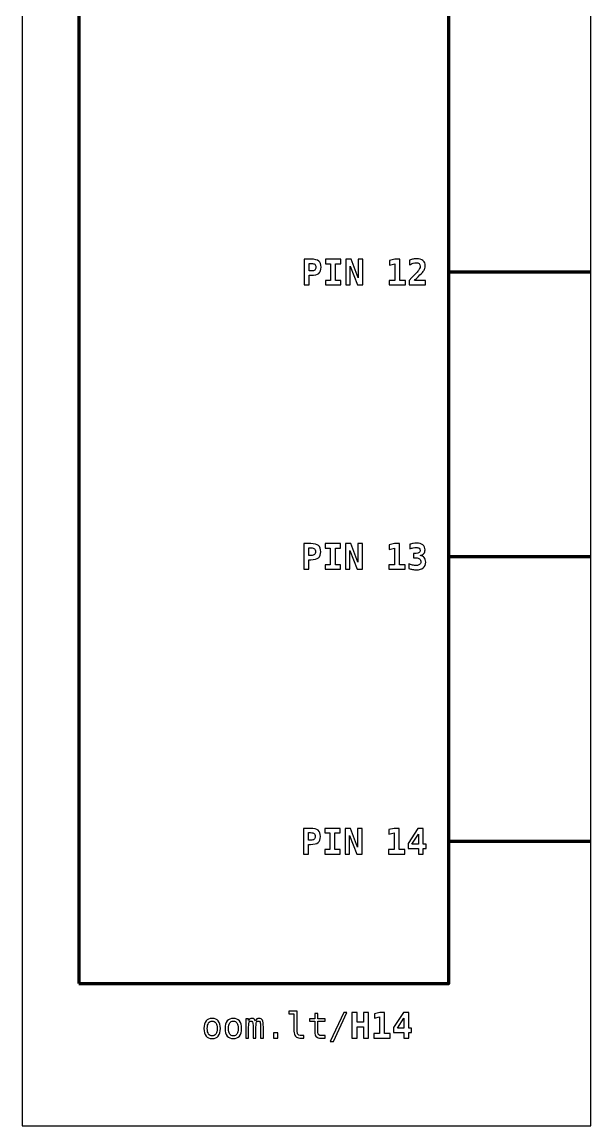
# Model space of a CAD drawing. Header units: centimetres. Extents: x -11.5 to -9.5, y -21.9 to -5.8.
# Drawn here: x -11.5 to -9.5, y -21.85 to -17.973 of the extents above; entities that cross this region are included whole.
import ezdxf

# ---------------------------------------------------------------- set-up
doc = ezdxf.new("R2010")
doc.units = ezdxf.units.CM
doc.header["$MEASUREMENT"] = 0
doc.layers.add('Layer 1', color=7, linetype='Continuous')

msp = doc.modelspace()

# ---------------------------------------------------------------- linework, layer by layer
at = {"layer": 'Layer 1', "color": 7}
msp.add_lwpolyline([(-11.5, -21.85), (-9.5, -21.85), (-9.5, -5.85), (-11.5, -5.85), (-11.5, -21.85)], close=True, dxfattribs=at)
at = {"layer": 'Layer 1', "color": 7, "lineweight": 100}
msp.add_lwpolyline([(-11.3, -21.35), (-10, -21.35), (-10, -7.35), (-11.3, -7.35), (-11.3, -21.35)], close=True, dxfattribs=at)
at = {"layer": 'Layer 1', "color": 250}
for points, knots in [([(-10.5081, -18.80581), (-10.5081, -18.80581), (-10.48367, -18.80581), (-10.48367, -18.80581), (-10.48367, -18.80581), (-10.47126, -18.80581), (-10.46233, -18.80801), (-10.45688, -18.81244), (-10.45688, -18.81244), (-10.45142, -18.81686), (-10.44871, -18.82404), (-10.44871, -18.83396), (-10.44871, -18.83396), (-10.44871, -18.84388), (-10.45142, -18.85106), (-10.45688, -18.85549), (-10.45688, -18.85549), (-10.46233, -18.85991), (-10.47126, -18.86211), (-10.48367, -18.86211), (-10.48367, -18.86211), (-10.48367, -18.86211), (-10.49032, -18.86211), (-10.49032, -18.86211), (-10.49032, -18.86211), (-10.49032, -18.86211), (-10.49032, -18.89582), (-10.49032, -18.89582), (-10.49032, -18.89582), (-10.49032, -18.89582), (-10.5081, -18.89582), (-10.5081, -18.89582), (-10.5081, -18.89582), (-10.5081, -18.89582), (-10.5081, -18.80581), (-10.5081, -18.80581)], [0, 0, 0, 0, 0.1111111, 0.1111111, 0.1111111, 0.1111111, 0.2222222, 0.2222222, 0.2222222, 0.2222222, 0.3333333, 0.3333333, 0.3333333, 0.3333333, 0.4444444, 0.4444444, 0.4444444, 0.4444444, 0.5555556, 0.5555556, 0.5555556, 0.5555556, 0.6666667, 0.6666667, 0.6666667, 0.6666667, 0.7777778, 0.7777778, 0.7777778, 0.7777778, 0.8888889, 0.8888889, 0.8888889, 0.8888889, 1, 1, 1, 1]), ([(-10.49032, -18.82077), (-10.49032, -18.82077), (-10.49032, -18.84715), (-10.49032, -18.84715), (-10.49032, -18.84715), (-10.49032, -18.84715), (-10.48301, -18.84715), (-10.48301, -18.84715), (-10.48301, -18.84715), (-10.47719, -18.84715), (-10.47309, -18.84616), (-10.47075, -18.84421), (-10.47075, -18.84421), (-10.46838, -18.84223), (-10.46721, -18.83882), (-10.46721, -18.83396), (-10.46721, -18.83396), (-10.46721, -18.82911), (-10.46838, -18.82569), (-10.47075, -18.82371), (-10.47075, -18.82371), (-10.47309, -18.82176), (-10.47719, -18.82077), (-10.48301, -18.82077), (-10.48301, -18.82077), (-10.48301, -18.82077), (-10.49032, -18.82077), (-10.49032, -18.82077)], [0, 0, 0, 0, 0.1428571, 0.1428571, 0.1428571, 0.1428571, 0.2857143, 0.2857143, 0.2857143, 0.2857143, 0.4285714, 0.4285714, 0.4285714, 0.4285714, 0.5714286, 0.5714286, 0.5714286, 0.5714286, 0.7142857, 0.7142857, 0.7142857, 0.7142857, 0.8571429, 0.8571429, 0.8571429, 0.8571429, 1, 1, 1, 1]), ([(-10.43317, -18.82149), (-10.43317, -18.82149), (-10.43317, -18.80581), (-10.43317, -18.80581), (-10.43317, -18.80581), (-10.43317, -18.80581), (-10.37958, -18.80581), (-10.37958, -18.80581), (-10.37958, -18.80581), (-10.37958, -18.80581), (-10.37958, -18.82149), (-10.37958, -18.82149), (-10.37958, -18.82149), (-10.37958, -18.82149), (-10.39749, -18.82149), (-10.39749, -18.82149), (-10.39749, -18.82149), (-10.39749, -18.82149), (-10.39749, -18.88014), (-10.39749, -18.88014), (-10.39749, -18.88014), (-10.39749, -18.88014), (-10.37958, -18.88014), (-10.37958, -18.88014), (-10.37958, -18.88014), (-10.37958, -18.88014), (-10.37958, -18.89582), (-10.37958, -18.89582), (-10.37958, -18.89582), (-10.37958, -18.89582), (-10.43317, -18.89582), (-10.43317, -18.89582), (-10.43317, -18.89582), (-10.43317, -18.89582), (-10.43317, -18.88014), (-10.43317, -18.88014), (-10.43317, -18.88014), (-10.43317, -18.88014), (-10.41527, -18.88014), (-10.41527, -18.88014), (-10.41527, -18.88014), (-10.41527, -18.88014), (-10.41527, -18.82149), (-10.41527, -18.82149), (-10.41527, -18.82149), (-10.41527, -18.82149), (-10.43317, -18.82149), (-10.43317, -18.82149)], [0, 0, 0, 0, 0.0833333, 0.0833333, 0.0833333, 0.0833333, 0.1666667, 0.1666667, 0.1666667, 0.1666667, 0.25, 0.25, 0.25, 0.25, 0.3333333, 0.3333333, 0.3333333, 0.3333333, 0.4166667, 0.4166667, 0.4166667, 0.4166667, 0.5, 0.5, 0.5, 0.5, 0.5833333, 0.5833333, 0.5833333, 0.5833333, 0.6666667, 0.6666667, 0.6666667, 0.6666667, 0.75, 0.75, 0.75, 0.75, 0.8333333, 0.8333333, 0.8333333, 0.8333333, 0.9166667, 0.9166667, 0.9166667, 0.9166667, 1, 1, 1, 1]), ([(-10.36203, -18.80581), (-10.36203, -18.80581), (-10.34291, -18.80581), (-10.34291, -18.80581), (-10.34291, -18.80581), (-10.34291, -18.80581), (-10.31785, -18.87123), (-10.31785, -18.87123), (-10.31785, -18.87123), (-10.31785, -18.87123), (-10.31785, -18.80581), (-10.31785, -18.80581), (-10.31785, -18.80581), (-10.31785, -18.80581), (-10.30217, -18.80581), (-10.30217, -18.80581), (-10.30217, -18.80581), (-10.30217, -18.80581), (-10.30217, -18.89582), (-10.30217, -18.89582), (-10.30217, -18.89582), (-10.30217, -18.89582), (-10.32116, -18.89582), (-10.32116, -18.89582), (-10.32116, -18.89582), (-10.32116, -18.89582), (-10.34635, -18.8304), (-10.34635, -18.8304), (-10.34635, -18.8304), (-10.34635, -18.8304), (-10.34635, -18.89582), (-10.34635, -18.89582), (-10.34635, -18.89582), (-10.34635, -18.89582), (-10.36203, -18.89582), (-10.36203, -18.89582), (-10.36203, -18.89582), (-10.36203, -18.89582), (-10.36203, -18.80581), (-10.36203, -18.80581)], [0, 0, 0, 0, 0.1, 0.1, 0.1, 0.1, 0.2, 0.2, 0.2, 0.2, 0.3, 0.3, 0.3, 0.3, 0.4, 0.4, 0.4, 0.4, 0.5, 0.5, 0.5, 0.5, 0.6, 0.6, 0.6, 0.6, 0.7, 0.7, 0.7, 0.7, 0.8, 0.8, 0.8, 0.8, 0.9, 0.9, 0.9, 0.9, 1, 1, 1, 1]), ([(-10.20921, -18.88014), (-10.20921, -18.88014), (-10.18931, -18.88014), (-10.18931, -18.88014), (-10.18931, -18.88014), (-10.18931, -18.88014), (-10.18931, -18.82172), (-10.18931, -18.82172), (-10.18931, -18.82172), (-10.18931, -18.82172), (-10.20781, -18.82631), (-10.20781, -18.82631), (-10.20781, -18.82631), (-10.20781, -18.82631), (-10.20781, -18.81028), (-10.20781, -18.81028), (-10.20781, -18.81028), (-10.20781, -18.81028), (-10.18919, -18.80581), (-10.18919, -18.80581), (-10.18919, -18.80581), (-10.18919, -18.80581), (-10.17201, -18.80581), (-10.17201, -18.80581), (-10.17201, -18.80581), (-10.17201, -18.80581), (-10.17201, -18.88014), (-10.17201, -18.88014), (-10.17201, -18.88014), (-10.17201, -18.88014), (-10.15211, -18.88014), (-10.15211, -18.88014), (-10.15211, -18.88014), (-10.15211, -18.88014), (-10.15211, -18.89582), (-10.15211, -18.89582), (-10.15211, -18.89582), (-10.15211, -18.89582), (-10.20921, -18.89582), (-10.20921, -18.89582), (-10.20921, -18.89582), (-10.20921, -18.89582), (-10.20921, -18.88014), (-10.20921, -18.88014)], [0, 0, 0, 0, 0.0909091, 0.0909091, 0.0909091, 0.0909091, 0.1818182, 0.1818182, 0.1818182, 0.1818182, 0.2727273, 0.2727273, 0.2727273, 0.2727273, 0.3636364, 0.3636364, 0.3636364, 0.3636364, 0.4545455, 0.4545455, 0.4545455, 0.4545455, 0.5454545, 0.5454545, 0.5454545, 0.5454545, 0.6363636, 0.6363636, 0.6363636, 0.6363636, 0.7272727, 0.7272727, 0.7272727, 0.7272727, 0.8181818, 0.8181818, 0.8181818, 0.8181818, 0.9090909, 0.9090909, 0.9090909, 0.9090909, 1, 1, 1, 1]), ([(-10.12006, -18.88014), (-10.12006, -18.88014), (-10.08214, -18.88014), (-10.08214, -18.88014), (-10.08214, -18.88014), (-10.08214, -18.88014), (-10.08214, -18.89582), (-10.08214, -18.89582), (-10.08214, -18.89582), (-10.08214, -18.89582), (-10.13929, -18.89582), (-10.13929, -18.89582), (-10.13929, -18.89582), (-10.13929, -18.89582), (-10.13929, -18.88061), (-10.13929, -18.88061), (-10.13929, -18.88061), (-10.13929, -18.88061), (-10.12963, -18.87039), (-10.12963, -18.87039), (-10.12963, -18.87039), (-10.11819, -18.8582), (-10.11124, -18.85071), (-10.10879, -18.84789), (-10.10879, -18.84789), (-10.10578, -18.84444), (-10.1036, -18.84137), (-10.10229, -18.83869), (-10.10229, -18.83869), (-10.10095, -18.83602), (-10.10029, -18.83339), (-10.10029, -18.83077), (-10.10029, -18.83077), (-10.10029, -18.82676), (-10.1015, -18.82365), (-10.10393, -18.82147), (-10.10393, -18.82147), (-10.10636, -18.81927), (-10.10982, -18.81818), (-10.11426, -18.81818), (-10.11426, -18.81818), (-10.11745, -18.81818), (-10.12101, -18.81882), (-10.12496, -18.82007), (-10.12496, -18.82007), (-10.12893, -18.82135), (-10.13305, -18.82318), (-10.13735, -18.82559), (-10.13735, -18.82559), (-10.13735, -18.82559), (-10.13735, -18.809), (-10.13735, -18.809), (-10.13735, -18.809), (-10.13305, -18.80744), (-10.12885, -18.80624), (-10.12472, -18.80542), (-10.12472, -18.80542), (-10.1206, -18.8046), (-10.11665, -18.80418), (-10.11288, -18.80418), (-10.11288, -18.80418), (-10.10336, -18.80418), (-10.09586, -18.80641), (-10.09043, -18.81085), (-10.09043, -18.81085), (-10.08498, -18.81528), (-10.08226, -18.82135), (-10.08226, -18.82902), (-10.08226, -18.82902), (-10.08226, -18.83256), (-10.08286, -18.83588), (-10.08403, -18.83896), (-10.08403, -18.83896), (-10.08523, -18.84207), (-10.08726, -18.84551), (-10.09016, -18.84927), (-10.09016, -18.84927), (-10.09228, -18.85201), (-10.09813, -18.85816), (-10.1077, -18.86773), (-10.1077, -18.86773), (-10.11288, -18.8729), (-10.117, -18.87705), (-10.12006, -18.88014)], [0, 0, 0, 0, 0.047619, 0.047619, 0.047619, 0.047619, 0.0952381, 0.0952381, 0.0952381, 0.0952381, 0.1428571, 0.1428571, 0.1428571, 0.1428571, 0.1904762, 0.1904762, 0.1904762, 0.1904762, 0.2380952, 0.2380952, 0.2380952, 0.2380952, 0.2857143, 0.2857143, 0.2857143, 0.2857143, 0.3333333, 0.3333333, 0.3333333, 0.3333333, 0.3809524, 0.3809524, 0.3809524, 0.3809524, 0.4285714, 0.4285714, 0.4285714, 0.4285714, 0.4761905, 0.4761905, 0.4761905, 0.4761905, 0.5238095, 0.5238095, 0.5238095, 0.5238095, 0.5714286, 0.5714286, 0.5714286, 0.5714286, 0.6190476, 0.6190476, 0.6190476, 0.6190476, 0.6666667, 0.6666667, 0.6666667, 0.6666667, 0.7142857, 0.7142857, 0.7142857, 0.7142857, 0.7619048, 0.7619048, 0.7619048, 0.7619048, 0.8095238, 0.8095238, 0.8095238, 0.8095238, 0.8571429, 0.8571429, 0.8571429, 0.8571429, 0.9047619, 0.9047619, 0.9047619, 0.9047619, 0.952381, 0.952381, 0.952381, 0.952381, 1, 1, 1, 1]), ([(-10.50921, -19.80492), (-10.50921, -19.80492), (-10.48478, -19.80492), (-10.48478, -19.80492), (-10.48478, -19.80492), (-10.47237, -19.80492), (-10.46344, -19.80712), (-10.45799, -19.81155), (-10.45799, -19.81155), (-10.45253, -19.81597), (-10.44982, -19.82315), (-10.44982, -19.83307), (-10.44982, -19.83307), (-10.44982, -19.84299), (-10.45253, -19.85017), (-10.45799, -19.8546), (-10.45799, -19.8546), (-10.46344, -19.85902), (-10.47237, -19.86122), (-10.48478, -19.86122), (-10.48478, -19.86122), (-10.48478, -19.86122), (-10.49143, -19.86122), (-10.49143, -19.86122), (-10.49143, -19.86122), (-10.49143, -19.86122), (-10.49143, -19.89493), (-10.49143, -19.89493), (-10.49143, -19.89493), (-10.49143, -19.89493), (-10.50921, -19.89493), (-10.50921, -19.89493), (-10.50921, -19.89493), (-10.50921, -19.89493), (-10.50921, -19.80492), (-10.50921, -19.80492)], [0, 0, 0, 0, 0.1111111, 0.1111111, 0.1111111, 0.1111111, 0.2222222, 0.2222222, 0.2222222, 0.2222222, 0.3333333, 0.3333333, 0.3333333, 0.3333333, 0.4444444, 0.4444444, 0.4444444, 0.4444444, 0.5555556, 0.5555556, 0.5555556, 0.5555556, 0.6666667, 0.6666667, 0.6666667, 0.6666667, 0.7777778, 0.7777778, 0.7777778, 0.7777778, 0.8888889, 0.8888889, 0.8888889, 0.8888889, 1, 1, 1, 1]), ([(-10.43428, -19.8206), (-10.43428, -19.8206), (-10.43428, -19.80492), (-10.43428, -19.80492), (-10.43428, -19.80492), (-10.43428, -19.80492), (-10.38069, -19.80492), (-10.38069, -19.80492), (-10.38069, -19.80492), (-10.38069, -19.80492), (-10.38069, -19.8206), (-10.38069, -19.8206), (-10.38069, -19.8206), (-10.38069, -19.8206), (-10.3986, -19.8206), (-10.3986, -19.8206), (-10.3986, -19.8206), (-10.3986, -19.8206), (-10.3986, -19.87925), (-10.3986, -19.87925), (-10.3986, -19.87925), (-10.3986, -19.87925), (-10.38069, -19.87925), (-10.38069, -19.87925), (-10.38069, -19.87925), (-10.38069, -19.87925), (-10.38069, -19.89493), (-10.38069, -19.89493), (-10.38069, -19.89493), (-10.38069, -19.89493), (-10.43428, -19.89493), (-10.43428, -19.89493), (-10.43428, -19.89493), (-10.43428, -19.89493), (-10.43428, -19.87925), (-10.43428, -19.87925), (-10.43428, -19.87925), (-10.43428, -19.87925), (-10.41638, -19.87925), (-10.41638, -19.87925), (-10.41638, -19.87925), (-10.41638, -19.87925), (-10.41638, -19.8206), (-10.41638, -19.8206), (-10.41638, -19.8206), (-10.41638, -19.8206), (-10.43428, -19.8206), (-10.43428, -19.8206)], [0, 0, 0, 0, 0.0833333, 0.0833333, 0.0833333, 0.0833333, 0.1666667, 0.1666667, 0.1666667, 0.1666667, 0.25, 0.25, 0.25, 0.25, 0.3333333, 0.3333333, 0.3333333, 0.3333333, 0.4166667, 0.4166667, 0.4166667, 0.4166667, 0.5, 0.5, 0.5, 0.5, 0.5833333, 0.5833333, 0.5833333, 0.5833333, 0.6666667, 0.6666667, 0.6666667, 0.6666667, 0.75, 0.75, 0.75, 0.75, 0.8333333, 0.8333333, 0.8333333, 0.8333333, 0.9166667, 0.9166667, 0.9166667, 0.9166667, 1, 1, 1, 1]), ([(-10.36314, -19.80492), (-10.36314, -19.80492), (-10.34402, -19.80492), (-10.34402, -19.80492), (-10.34402, -19.80492), (-10.34402, -19.80492), (-10.31896, -19.87034), (-10.31896, -19.87034), (-10.31896, -19.87034), (-10.31896, -19.87034), (-10.31896, -19.80492), (-10.31896, -19.80492), (-10.31896, -19.80492), (-10.31896, -19.80492), (-10.30328, -19.80492), (-10.30328, -19.80492), (-10.30328, -19.80492), (-10.30328, -19.80492), (-10.30328, -19.89493), (-10.30328, -19.89493), (-10.30328, -19.89493), (-10.30328, -19.89493), (-10.32227, -19.89493), (-10.32227, -19.89493), (-10.32227, -19.89493), (-10.32227, -19.89493), (-10.34746, -19.82951), (-10.34746, -19.82951), (-10.34746, -19.82951), (-10.34746, -19.82951), (-10.34746, -19.89493), (-10.34746, -19.89493), (-10.34746, -19.89493), (-10.34746, -19.89493), (-10.36314, -19.89493), (-10.36314, -19.89493), (-10.36314, -19.89493), (-10.36314, -19.89493), (-10.36314, -19.80492), (-10.36314, -19.80492)], [0, 0, 0, 0, 0.1, 0.1, 0.1, 0.1, 0.2, 0.2, 0.2, 0.2, 0.3, 0.3, 0.3, 0.3, 0.4, 0.4, 0.4, 0.4, 0.5, 0.5, 0.5, 0.5, 0.6, 0.6, 0.6, 0.6, 0.7, 0.7, 0.7, 0.7, 0.8, 0.8, 0.8, 0.8, 0.9, 0.9, 0.9, 0.9, 1, 1, 1, 1]), ([(-10.21032, -19.87925), (-10.21032, -19.87925), (-10.19042, -19.87925), (-10.19042, -19.87925), (-10.19042, -19.87925), (-10.19042, -19.87925), (-10.19042, -19.82083), (-10.19042, -19.82083), (-10.19042, -19.82083), (-10.19042, -19.82083), (-10.20892, -19.82542), (-10.20892, -19.82542), (-10.20892, -19.82542), (-10.20892, -19.82542), (-10.20892, -19.80939), (-10.20892, -19.80939), (-10.20892, -19.80939), (-10.20892, -19.80939), (-10.1903, -19.80492), (-10.1903, -19.80492), (-10.1903, -19.80492), (-10.1903, -19.80492), (-10.17312, -19.80492), (-10.17312, -19.80492), (-10.17312, -19.80492), (-10.17312, -19.80492), (-10.17312, -19.87925), (-10.17312, -19.87925), (-10.17312, -19.87925), (-10.17312, -19.87925), (-10.15322, -19.87925), (-10.15322, -19.87925), (-10.15322, -19.87925), (-10.15322, -19.87925), (-10.15322, -19.89493), (-10.15322, -19.89493), (-10.15322, -19.89493), (-10.15322, -19.89493), (-10.21032, -19.89493), (-10.21032, -19.89493), (-10.21032, -19.89493), (-10.21032, -19.89493), (-10.21032, -19.87925), (-10.21032, -19.87925)], [0, 0, 0, 0, 0.0909091, 0.0909091, 0.0909091, 0.0909091, 0.1818182, 0.1818182, 0.1818182, 0.1818182, 0.2727273, 0.2727273, 0.2727273, 0.2727273, 0.3636364, 0.3636364, 0.3636364, 0.3636364, 0.4545455, 0.4545455, 0.4545455, 0.4545455, 0.5454545, 0.5454545, 0.5454545, 0.5454545, 0.6363636, 0.6363636, 0.6363636, 0.6363636, 0.7272727, 0.7272727, 0.7272727, 0.7272727, 0.8181818, 0.8181818, 0.8181818, 0.8181818, 0.9090909, 0.9090909, 0.9090909, 0.9090909, 1, 1, 1, 1]), ([(-10.11424, -19.85466), (-10.11424, -19.85466), (-10.12377, -19.85466), (-10.12377, -19.85466), (-10.12377, -19.85466), (-10.12377, -19.85466), (-10.12377, -19.83898), (-10.12377, -19.83898), (-10.12377, -19.83898), (-10.12377, -19.83898), (-10.11424, -19.83898), (-10.11424, -19.83898), (-10.11424, -19.83898), (-10.10984, -19.83898), (-10.1064, -19.83811), (-10.10397, -19.83636), (-10.10397, -19.83636), (-10.10154, -19.83461), (-10.10033, -19.83215), (-10.10033, -19.82898), (-10.10033, -19.82898), (-10.10033, -19.82564), (-10.10154, -19.82303), (-10.10397, -19.82116), (-10.10397, -19.82116), (-10.1064, -19.81928), (-10.10984, -19.81836), (-10.11424, -19.81836), (-10.11424, -19.81836), (-10.11761, -19.81836), (-10.12124, -19.81879), (-10.12508, -19.81963), (-10.12508, -19.81963), (-10.12895, -19.82048), (-10.13295, -19.82171), (-10.13708, -19.82332), (-10.13708, -19.82332), (-10.13708, -19.82332), (-10.13708, -19.80716), (-10.13708, -19.80716), (-10.13708, -19.80716), (-10.13295, -19.80591), (-10.12887, -19.80496), (-10.12486, -19.80428), (-10.12486, -19.80428), (-10.12083, -19.80362), (-10.11698, -19.80329), (-10.11327, -19.80329), (-10.11327, -19.80329), (-10.10379, -19.80329), (-10.0964, -19.80537), (-10.09111, -19.80951), (-10.09111, -19.80951), (-10.0858, -19.81365), (-10.08315, -19.81935), (-10.08315, -19.82663), (-10.08315, -19.82663), (-10.08315, -19.83196), (-10.08467, -19.83634), (-10.08774, -19.83974), (-10.08774, -19.83974), (-10.09078, -19.84313), (-10.09514, -19.84536), (-10.1008, -19.84639), (-10.1008, -19.84639), (-10.09438, -19.84752), (-10.08946, -19.85009), (-10.08609, -19.85408), (-10.08609, -19.85408), (-10.08271, -19.85807), (-10.08103, -19.86334), (-10.08103, -19.86985), (-10.08103, -19.86985), (-10.08103, -19.87857), (-10.08383, -19.88522), (-10.0894, -19.88981), (-10.0894, -19.88981), (-10.095, -19.89439), (-10.10311, -19.89668), (-10.11377, -19.89668), (-10.11377, -19.89668), (-10.11829, -19.89668), (-10.12276, -19.89629), (-10.12716, -19.89553), (-10.12716, -19.89553), (-10.13157, -19.89477), (-10.13579, -19.89365), (-10.1398, -19.89221), (-10.1398, -19.89221), (-10.1398, -19.89221), (-10.1398, -19.87569), (-10.1398, -19.87569), (-10.1398, -19.87569), (-10.13601, -19.87758), (-10.13194, -19.87902), (-10.12755, -19.88001), (-10.12755, -19.88001), (-10.12319, -19.881), (-10.11858, -19.88149), (-10.11377, -19.88149), (-10.11377, -19.88149), (-10.10893, -19.88149), (-10.10512, -19.88038), (-10.1023, -19.87814), (-10.1023, -19.87814), (-10.09949, -19.87592), (-10.09809, -19.87291), (-10.09809, -19.86912), (-10.09809, -19.86912), (-10.09809, -19.86452), (-10.09949, -19.86093), (-10.1023, -19.85842), (-10.1023, -19.85842), (-10.10512, -19.85591), (-10.1091, -19.85466), (-10.11424, -19.85466)], [0, 0, 0, 0, 0.0344828, 0.0344828, 0.0344828, 0.0344828, 0.0689655, 0.0689655, 0.0689655, 0.0689655, 0.1034483, 0.1034483, 0.1034483, 0.1034483, 0.137931, 0.137931, 0.137931, 0.137931, 0.1724138, 0.1724138, 0.1724138, 0.1724138, 0.2068966, 0.2068966, 0.2068966, 0.2068966, 0.2413793, 0.2413793, 0.2413793, 0.2413793, 0.2758621, 0.2758621, 0.2758621, 0.2758621, 0.3103448, 0.3103448, 0.3103448, 0.3103448, 0.3448276, 0.3448276, 0.3448276, 0.3448276, 0.3793103, 0.3793103, 0.3793103, 0.3793103, 0.4137931, 0.4137931, 0.4137931, 0.4137931, 0.4482759, 0.4482759, 0.4482759, 0.4482759, 0.4827586, 0.4827586, 0.4827586, 0.4827586, 0.5172414, 0.5172414, 0.5172414, 0.5172414, 0.5517241, 0.5517241, 0.5517241, 0.5517241, 0.5862069, 0.5862069, 0.5862069, 0.5862069, 0.6206897, 0.6206897, 0.6206897, 0.6206897, 0.6551724, 0.6551724, 0.6551724, 0.6551724, 0.6896552, 0.6896552, 0.6896552, 0.6896552, 0.7241379, 0.7241379, 0.7241379, 0.7241379, 0.7586207, 0.7586207, 0.7586207, 0.7586207, 0.7931034, 0.7931034, 0.7931034, 0.7931034, 0.8275862, 0.8275862, 0.8275862, 0.8275862, 0.862069, 0.862069, 0.862069, 0.862069, 0.8965517, 0.8965517, 0.8965517, 0.8965517, 0.9310345, 0.9310345, 0.9310345, 0.9310345, 0.9655172, 0.9655172, 0.9655172, 0.9655172, 1, 1, 1, 1]), ([(-10.49143, -19.81988), (-10.49143, -19.81988), (-10.49143, -19.84626), (-10.49143, -19.84626), (-10.49143, -19.84626), (-10.49143, -19.84626), (-10.48412, -19.84626), (-10.48412, -19.84626), (-10.48412, -19.84626), (-10.4783, -19.84626), (-10.4742, -19.84527), (-10.47186, -19.84332), (-10.47186, -19.84332), (-10.46949, -19.84134), (-10.46832, -19.83793), (-10.46832, -19.83307), (-10.46832, -19.83307), (-10.46832, -19.82822), (-10.46949, -19.8248), (-10.47186, -19.82282), (-10.47186, -19.82282), (-10.4742, -19.82087), (-10.4783, -19.81988), (-10.48412, -19.81988), (-10.48412, -19.81988), (-10.48412, -19.81988), (-10.49143, -19.81988), (-10.49143, -19.81988)], [0, 0, 0, 0, 0.1428571, 0.1428571, 0.1428571, 0.1428571, 0.2857143, 0.2857143, 0.2857143, 0.2857143, 0.4285714, 0.4285714, 0.4285714, 0.4285714, 0.5714286, 0.5714286, 0.5714286, 0.5714286, 0.7142857, 0.7142857, 0.7142857, 0.7142857, 0.8571429, 0.8571429, 0.8571429, 0.8571429, 1, 1, 1, 1]), ([(-10.51045, -20.80498), (-10.51045, -20.80498), (-10.48602, -20.80498), (-10.48602, -20.80498), (-10.48602, -20.80498), (-10.47361, -20.80498), (-10.46468, -20.80718), (-10.45923, -20.81161), (-10.45923, -20.81161), (-10.45377, -20.81603), (-10.45106, -20.82321), (-10.45106, -20.83313), (-10.45106, -20.83313), (-10.45106, -20.84305), (-10.45377, -20.85023), (-10.45923, -20.85466), (-10.45923, -20.85466), (-10.46468, -20.85908), (-10.47361, -20.86128), (-10.48602, -20.86128), (-10.48602, -20.86128), (-10.48602, -20.86128), (-10.49267, -20.86128), (-10.49267, -20.86128), (-10.49267, -20.86128), (-10.49267, -20.86128), (-10.49267, -20.89499), (-10.49267, -20.89499), (-10.49267, -20.89499), (-10.49267, -20.89499), (-10.51045, -20.89499), (-10.51045, -20.89499), (-10.51045, -20.89499), (-10.51045, -20.89499), (-10.51045, -20.80498), (-10.51045, -20.80498)], [0, 0, 0, 0, 0.1111111, 0.1111111, 0.1111111, 0.1111111, 0.2222222, 0.2222222, 0.2222222, 0.2222222, 0.3333333, 0.3333333, 0.3333333, 0.3333333, 0.4444444, 0.4444444, 0.4444444, 0.4444444, 0.5555556, 0.5555556, 0.5555556, 0.5555556, 0.6666667, 0.6666667, 0.6666667, 0.6666667, 0.7777778, 0.7777778, 0.7777778, 0.7777778, 0.8888889, 0.8888889, 0.8888889, 0.8888889, 1, 1, 1, 1]), ([(-10.43552, -20.82066), (-10.43552, -20.82066), (-10.43552, -20.80498), (-10.43552, -20.80498), (-10.43552, -20.80498), (-10.43552, -20.80498), (-10.38193, -20.80498), (-10.38193, -20.80498), (-10.38193, -20.80498), (-10.38193, -20.80498), (-10.38193, -20.82066), (-10.38193, -20.82066), (-10.38193, -20.82066), (-10.38193, -20.82066), (-10.39984, -20.82066), (-10.39984, -20.82066), (-10.39984, -20.82066), (-10.39984, -20.82066), (-10.39984, -20.87931), (-10.39984, -20.87931), (-10.39984, -20.87931), (-10.39984, -20.87931), (-10.38193, -20.87931), (-10.38193, -20.87931), (-10.38193, -20.87931), (-10.38193, -20.87931), (-10.38193, -20.89499), (-10.38193, -20.89499), (-10.38193, -20.89499), (-10.38193, -20.89499), (-10.43552, -20.89499), (-10.43552, -20.89499), (-10.43552, -20.89499), (-10.43552, -20.89499), (-10.43552, -20.87931), (-10.43552, -20.87931), (-10.43552, -20.87931), (-10.43552, -20.87931), (-10.41762, -20.87931), (-10.41762, -20.87931), (-10.41762, -20.87931), (-10.41762, -20.87931), (-10.41762, -20.82066), (-10.41762, -20.82066), (-10.41762, -20.82066), (-10.41762, -20.82066), (-10.43552, -20.82066), (-10.43552, -20.82066)], [0, 0, 0, 0, 0.0833333, 0.0833333, 0.0833333, 0.0833333, 0.1666667, 0.1666667, 0.1666667, 0.1666667, 0.25, 0.25, 0.25, 0.25, 0.3333333, 0.3333333, 0.3333333, 0.3333333, 0.4166667, 0.4166667, 0.4166667, 0.4166667, 0.5, 0.5, 0.5, 0.5, 0.5833333, 0.5833333, 0.5833333, 0.5833333, 0.6666667, 0.6666667, 0.6666667, 0.6666667, 0.75, 0.75, 0.75, 0.75, 0.8333333, 0.8333333, 0.8333333, 0.8333333, 0.9166667, 0.9166667, 0.9166667, 0.9166667, 1, 1, 1, 1]), ([(-10.36438, -20.80498), (-10.36438, -20.80498), (-10.34526, -20.80498), (-10.34526, -20.80498), (-10.34526, -20.80498), (-10.34526, -20.80498), (-10.3202, -20.8704), (-10.3202, -20.8704), (-10.3202, -20.8704), (-10.3202, -20.8704), (-10.3202, -20.80498), (-10.3202, -20.80498), (-10.3202, -20.80498), (-10.3202, -20.80498), (-10.30452, -20.80498), (-10.30452, -20.80498), (-10.30452, -20.80498), (-10.30452, -20.80498), (-10.30452, -20.89499), (-10.30452, -20.89499), (-10.30452, -20.89499), (-10.30452, -20.89499), (-10.32351, -20.89499), (-10.32351, -20.89499), (-10.32351, -20.89499), (-10.32351, -20.89499), (-10.3487, -20.82957), (-10.3487, -20.82957), (-10.3487, -20.82957), (-10.3487, -20.82957), (-10.3487, -20.89499), (-10.3487, -20.89499), (-10.3487, -20.89499), (-10.3487, -20.89499), (-10.36438, -20.89499), (-10.36438, -20.89499), (-10.36438, -20.89499), (-10.36438, -20.89499), (-10.36438, -20.80498), (-10.36438, -20.80498)], [0, 0, 0, 0, 0.1, 0.1, 0.1, 0.1, 0.2, 0.2, 0.2, 0.2, 0.3, 0.3, 0.3, 0.3, 0.4, 0.4, 0.4, 0.4, 0.5, 0.5, 0.5, 0.5, 0.6, 0.6, 0.6, 0.6, 0.7, 0.7, 0.7, 0.7, 0.8, 0.8, 0.8, 0.8, 0.9, 0.9, 0.9, 0.9, 1, 1, 1, 1]), ([(-10.21156, -20.87931), (-10.21156, -20.87931), (-10.19166, -20.87931), (-10.19166, -20.87931), (-10.19166, -20.87931), (-10.19166, -20.87931), (-10.19166, -20.82089), (-10.19166, -20.82089), (-10.19166, -20.82089), (-10.19166, -20.82089), (-10.21016, -20.82548), (-10.21016, -20.82548), (-10.21016, -20.82548), (-10.21016, -20.82548), (-10.21016, -20.80945), (-10.21016, -20.80945), (-10.21016, -20.80945), (-10.21016, -20.80945), (-10.19154, -20.80498), (-10.19154, -20.80498), (-10.19154, -20.80498), (-10.19154, -20.80498), (-10.17436, -20.80498), (-10.17436, -20.80498), (-10.17436, -20.80498), (-10.17436, -20.80498), (-10.17436, -20.87931), (-10.17436, -20.87931), (-10.17436, -20.87931), (-10.17436, -20.87931), (-10.15446, -20.87931), (-10.15446, -20.87931), (-10.15446, -20.87931), (-10.15446, -20.87931), (-10.15446, -20.89499), (-10.15446, -20.89499), (-10.15446, -20.89499), (-10.15446, -20.89499), (-10.21156, -20.89499), (-10.21156, -20.89499), (-10.21156, -20.89499), (-10.21156, -20.89499), (-10.21156, -20.87931), (-10.21156, -20.87931)], [0, 0, 0, 0, 0.0909091, 0.0909091, 0.0909091, 0.0909091, 0.1818182, 0.1818182, 0.1818182, 0.1818182, 0.2727273, 0.2727273, 0.2727273, 0.2727273, 0.3636364, 0.3636364, 0.3636364, 0.3636364, 0.4545455, 0.4545455, 0.4545455, 0.4545455, 0.5454545, 0.5454545, 0.5454545, 0.5454545, 0.6363636, 0.6363636, 0.6363636, 0.6363636, 0.7272727, 0.7272727, 0.7272727, 0.7272727, 0.8181818, 0.8181818, 0.8181818, 0.8181818, 0.9090909, 0.9090909, 0.9090909, 0.9090909, 1, 1, 1, 1]), ([(-10.10828, -20.80498), (-10.10828, -20.80498), (-10.08965, -20.80498), (-10.08965, -20.80498), (-10.08965, -20.80498), (-10.08965, -20.80498), (-10.08965, -20.86032), (-10.08965, -20.86032), (-10.08965, -20.86032), (-10.08965, -20.86032), (-10.07978, -20.86032), (-10.07978, -20.86032), (-10.07978, -20.86032), (-10.07978, -20.86032), (-10.07978, -20.87556), (-10.07978, -20.87556), (-10.07978, -20.87556), (-10.07978, -20.87556), (-10.08965, -20.87556), (-10.08965, -20.87556), (-10.08965, -20.87556), (-10.08965, -20.87556), (-10.08965, -20.89499), (-10.08965, -20.89499), (-10.08965, -20.89499), (-10.08965, -20.89499), (-10.10671, -20.89499), (-10.10671, -20.89499), (-10.10671, -20.89499), (-10.10671, -20.89499), (-10.10671, -20.87556), (-10.10671, -20.87556), (-10.10671, -20.87556), (-10.10671, -20.87556), (-10.14242, -20.87556), (-10.14242, -20.87556), (-10.14242, -20.87556), (-10.14242, -20.87556), (-10.14242, -20.85832), (-10.14242, -20.85832), (-10.14242, -20.85832), (-10.14242, -20.85832), (-10.10828, -20.80498), (-10.10828, -20.80498)], [0, 0, 0, 0, 0.0909091, 0.0909091, 0.0909091, 0.0909091, 0.1818182, 0.1818182, 0.1818182, 0.1818182, 0.2727273, 0.2727273, 0.2727273, 0.2727273, 0.3636364, 0.3636364, 0.3636364, 0.3636364, 0.4545455, 0.4545455, 0.4545455, 0.4545455, 0.5454545, 0.5454545, 0.5454545, 0.5454545, 0.6363636, 0.6363636, 0.6363636, 0.6363636, 0.7272727, 0.7272727, 0.7272727, 0.7272727, 0.8181818, 0.8181818, 0.8181818, 0.8181818, 0.9090909, 0.9090909, 0.9090909, 0.9090909, 1, 1, 1, 1]), ([(-10.49267, -20.81994), (-10.49267, -20.81994), (-10.49267, -20.84632), (-10.49267, -20.84632), (-10.49267, -20.84632), (-10.49267, -20.84632), (-10.48536, -20.84632), (-10.48536, -20.84632), (-10.48536, -20.84632), (-10.47954, -20.84632), (-10.47544, -20.84533), (-10.4731, -20.84338), (-10.4731, -20.84338), (-10.47073, -20.8414), (-10.46956, -20.83799), (-10.46956, -20.83313), (-10.46956, -20.83313), (-10.46956, -20.82828), (-10.47073, -20.82486), (-10.4731, -20.82288), (-10.4731, -20.82288), (-10.47544, -20.82093), (-10.47954, -20.81994), (-10.48536, -20.81994), (-10.48536, -20.81994), (-10.48536, -20.81994), (-10.49267, -20.81994), (-10.49267, -20.81994)], [0, 0, 0, 0, 0.1428571, 0.1428571, 0.1428571, 0.1428571, 0.2857143, 0.2857143, 0.2857143, 0.2857143, 0.4285714, 0.4285714, 0.4285714, 0.4285714, 0.5714286, 0.5714286, 0.5714286, 0.5714286, 0.7142857, 0.7142857, 0.7142857, 0.7142857, 0.8571429, 0.8571429, 0.8571429, 0.8571429, 1, 1, 1, 1]), ([(-10.10671, -20.82476), (-10.10671, -20.82476), (-10.12945, -20.86032), (-10.12945, -20.86032), (-10.12945, -20.86032), (-10.12945, -20.86032), (-10.10671, -20.86032), (-10.10671, -20.86032), (-10.10671, -20.86032), (-10.10671, -20.86032), (-10.10671, -20.82476), (-10.10671, -20.82476)], [0, 0, 0, 0, 0.3333333, 0.3333333, 0.3333333, 0.3333333, 0.6666667, 0.6666667, 0.6666667, 0.6666667, 1, 1, 1, 1]), ([(-10.83156, -21.47237), (-10.82219, -21.47237), (-10.81503, -21.47539), (-10.81007, -21.48146), (-10.81007, -21.48146), (-10.80511, -21.48753), (-10.80262, -21.49632), (-10.80262, -21.5078), (-10.80262, -21.5078), (-10.80262, -21.51935), (-10.80509, -21.52813), (-10.81003, -21.53418), (-10.81003, -21.53418), (-10.81499, -21.54023), (-10.82215, -21.54326), (-10.83156, -21.54326), (-10.83156, -21.54326), (-10.84094, -21.54326), (-10.84808, -21.54023), (-10.85304, -21.53418), (-10.85304, -21.53418), (-10.85798, -21.52813), (-10.86045, -21.51935), (-10.86045, -21.5078), (-10.86045, -21.5078), (-10.86045, -21.49632), (-10.85798, -21.48753), (-10.85304, -21.48146), (-10.85304, -21.48146), (-10.84808, -21.47539), (-10.84094, -21.47237), (-10.83156, -21.47237)], [0, 0, 0, 0, 0.125, 0.125, 0.125, 0.125, 0.25, 0.25, 0.25, 0.25, 0.375, 0.375, 0.375, 0.375, 0.5, 0.5, 0.5, 0.5, 0.625, 0.625, 0.625, 0.625, 0.75, 0.75, 0.75, 0.75, 0.875, 0.875, 0.875, 0.875, 1, 1, 1, 1]), ([(-10.75723, -21.47237), (-10.74786, -21.47237), (-10.7407, -21.47539), (-10.73574, -21.48146), (-10.73574, -21.48146), (-10.73078, -21.48753), (-10.72829, -21.49632), (-10.72829, -21.5078), (-10.72829, -21.5078), (-10.72829, -21.51935), (-10.73076, -21.52813), (-10.7357, -21.53418), (-10.7357, -21.53418), (-10.74066, -21.54023), (-10.74782, -21.54326), (-10.75723, -21.54326), (-10.75723, -21.54326), (-10.76661, -21.54326), (-10.77375, -21.54023), (-10.77871, -21.53418), (-10.77871, -21.53418), (-10.78365, -21.52813), (-10.78612, -21.51935), (-10.78612, -21.5078), (-10.78612, -21.5078), (-10.78612, -21.49632), (-10.78365, -21.48753), (-10.77871, -21.48146), (-10.77871, -21.48146), (-10.77375, -21.47539), (-10.76661, -21.47237), (-10.75723, -21.47237)], [0, 0, 0, 0, 0.125, 0.125, 0.125, 0.125, 0.25, 0.25, 0.25, 0.25, 0.375, 0.375, 0.375, 0.375, 0.5, 0.5, 0.5, 0.5, 0.625, 0.625, 0.625, 0.625, 0.75, 0.75, 0.75, 0.75, 0.875, 0.875, 0.875, 0.875, 1, 1, 1, 1]), ([(-10.67929, -21.48087), (-10.67794, -21.47796), (-10.67619, -21.47582), (-10.67407, -21.47445), (-10.67407, -21.47445), (-10.67197, -21.47307), (-10.66942, -21.47237), (-10.66645, -21.47237), (-10.66645, -21.47237), (-10.66102, -21.47237), (-10.65719, -21.47447), (-10.65497, -21.47866), (-10.65497, -21.47866), (-10.65273, -21.48286), (-10.65162, -21.49076), (-10.65162, -21.50239), (-10.65162, -21.50239), (-10.65162, -21.50239), (-10.65162, -21.54151), (-10.65162, -21.54151), (-10.65162, -21.54151), (-10.65162, -21.54151), (-10.66174, -21.54151), (-10.66174, -21.54151), (-10.66174, -21.54151), (-10.66174, -21.54151), (-10.66174, -21.50286), (-10.66174, -21.50286), (-10.66174, -21.50286), (-10.66174, -21.49334), (-10.66228, -21.48743), (-10.66335, -21.4851), (-10.66335, -21.4851), (-10.6644, -21.4828), (-10.66635, -21.48165), (-10.66917, -21.48165), (-10.66917, -21.48165), (-10.67238, -21.48165), (-10.67458, -21.48288), (-10.67578, -21.48535), (-10.67578, -21.48535), (-10.67695, -21.48782), (-10.67755, -21.49367), (-10.67755, -21.50286), (-10.67755, -21.50286), (-10.67755, -21.50286), (-10.67755, -21.54151), (-10.67755, -21.54151), (-10.67755, -21.54151), (-10.67755, -21.54151), (-10.68767, -21.54151), (-10.68767, -21.54151), (-10.68767, -21.54151), (-10.68767, -21.54151), (-10.68767, -21.50286), (-10.68767, -21.50286), (-10.68767, -21.50286), (-10.68767, -21.49321), (-10.68825, -21.48727), (-10.6894, -21.48502), (-10.6894, -21.48502), (-10.69053, -21.48278), (-10.69259, -21.48165), (-10.69557, -21.48165), (-10.69557, -21.48165), (-10.69852, -21.48165), (-10.70055, -21.48288), (-10.70168, -21.48535), (-10.70168, -21.48535), (-10.70284, -21.48782), (-10.70341, -21.49367), (-10.70341, -21.50286), (-10.70341, -21.50286), (-10.70341, -21.50286), (-10.70341, -21.54151), (-10.70341, -21.54151), (-10.70341, -21.54151), (-10.70341, -21.54151), (-10.71348, -21.54151), (-10.71348, -21.54151), (-10.71348, -21.54151), (-10.71348, -21.54151), (-10.71348, -21.47399), (-10.71348, -21.47399), (-10.71348, -21.47399), (-10.71348, -21.47399), (-10.70341, -21.47399), (-10.70341, -21.47399), (-10.70341, -21.47399), (-10.70341, -21.47399), (-10.70341, -21.47977), (-10.70341, -21.47977), (-10.70341, -21.47977), (-10.7021, -21.47737), (-10.70043, -21.47554), (-10.69843, -21.47426), (-10.69843, -21.47426), (-10.69646, -21.473), (-10.69419, -21.47237), (-10.69166, -21.47237), (-10.69166, -21.47237), (-10.6886, -21.47237), (-10.68607, -21.47307), (-10.68403, -21.47447), (-10.68403, -21.47447), (-10.68199, -21.47589), (-10.68043, -21.47801), (-10.67929, -21.48087)], [0, 0, 0, 0, 0.037037, 0.037037, 0.037037, 0.037037, 0.0740741, 0.0740741, 0.0740741, 0.0740741, 0.1111111, 0.1111111, 0.1111111, 0.1111111, 0.1481481, 0.1481481, 0.1481481, 0.1481481, 0.1851852, 0.1851852, 0.1851852, 0.1851852, 0.2222222, 0.2222222, 0.2222222, 0.2222222, 0.2592593, 0.2592593, 0.2592593, 0.2592593, 0.2962963, 0.2962963, 0.2962963, 0.2962963, 0.3333333, 0.3333333, 0.3333333, 0.3333333, 0.3703704, 0.3703704, 0.3703704, 0.3703704, 0.4074074, 0.4074074, 0.4074074, 0.4074074, 0.4444444, 0.4444444, 0.4444444, 0.4444444, 0.4814815, 0.4814815, 0.4814815, 0.4814815, 0.5185185, 0.5185185, 0.5185185, 0.5185185, 0.5555556, 0.5555556, 0.5555556, 0.5555556, 0.5925926, 0.5925926, 0.5925926, 0.5925926, 0.6296296, 0.6296296, 0.6296296, 0.6296296, 0.6666667, 0.6666667, 0.6666667, 0.6666667, 0.7037037, 0.7037037, 0.7037037, 0.7037037, 0.7407407, 0.7407407, 0.7407407, 0.7407407, 0.7777778, 0.7777778, 0.7777778, 0.7777778, 0.8148148, 0.8148148, 0.8148148, 0.8148148, 0.8518519, 0.8518519, 0.8518519, 0.8518519, 0.8888889, 0.8888889, 0.8888889, 0.8888889, 0.9259259, 0.9259259, 0.9259259, 0.9259259, 0.962963, 0.962963, 0.962963, 0.962963, 1, 1, 1, 1]), ([(-10.53286, -21.51704), (-10.53286, -21.52202), (-10.53195, -21.52577), (-10.53012, -21.5283), (-10.53012, -21.5283), (-10.52829, -21.53083), (-10.52559, -21.53211), (-10.52201, -21.53211), (-10.52201, -21.53211), (-10.52201, -21.53211), (-10.50905, -21.53211), (-10.50905, -21.53211), (-10.50905, -21.53211), (-10.50905, -21.53211), (-10.50905, -21.54151), (-10.50905, -21.54151), (-10.50905, -21.54151), (-10.50905, -21.54151), (-10.52308, -21.54151), (-10.52308, -21.54151), (-10.52308, -21.54151), (-10.52973, -21.54151), (-10.53485, -21.53937), (-10.5385, -21.53511), (-10.5385, -21.53511), (-10.54214, -21.53085), (-10.54395, -21.52482), (-10.54395, -21.51704), (-10.54395, -21.51704), (-10.54395, -21.51704), (-10.54395, -21.45572), (-10.54395, -21.45572), (-10.54395, -21.45572), (-10.54395, -21.45572), (-10.56173, -21.45572), (-10.56173, -21.45572), (-10.56173, -21.45572), (-10.56173, -21.45572), (-10.56173, -21.44703), (-10.56173, -21.44703), (-10.56173, -21.44703), (-10.56173, -21.44703), (-10.53286, -21.44703), (-10.53286, -21.44703), (-10.53286, -21.44703), (-10.53286, -21.44703), (-10.53286, -21.51704), (-10.53286, -21.51704)], [0, 0, 0, 0, 0.0833333, 0.0833333, 0.0833333, 0.0833333, 0.1666667, 0.1666667, 0.1666667, 0.1666667, 0.25, 0.25, 0.25, 0.25, 0.3333333, 0.3333333, 0.3333333, 0.3333333, 0.4166667, 0.4166667, 0.4166667, 0.4166667, 0.5, 0.5, 0.5, 0.5, 0.5833333, 0.5833333, 0.5833333, 0.5833333, 0.6666667, 0.6666667, 0.6666667, 0.6666667, 0.75, 0.75, 0.75, 0.75, 0.8333333, 0.8333333, 0.8333333, 0.8333333, 0.9166667, 0.9166667, 0.9166667, 0.9166667, 1, 1, 1, 1]), ([(-10.46003, -21.45481), (-10.46003, -21.45481), (-10.46003, -21.47399), (-10.46003, -21.47399), (-10.46003, -21.47399), (-10.46003, -21.47399), (-10.43482, -21.47399), (-10.43482, -21.47399), (-10.43482, -21.47399), (-10.43482, -21.47399), (-10.43482, -21.48261), (-10.43482, -21.48261), (-10.43482, -21.48261), (-10.43482, -21.48261), (-10.46003, -21.48261), (-10.46003, -21.48261), (-10.46003, -21.48261), (-10.46003, -21.48261), (-10.46003, -21.51926), (-10.46003, -21.51926), (-10.46003, -21.51926), (-10.46003, -21.52424), (-10.45908, -21.52772), (-10.45719, -21.52968), (-10.45719, -21.52968), (-10.4553, -21.53165), (-10.452, -21.53264), (-10.44731, -21.53264), (-10.44731, -21.53264), (-10.44731, -21.53264), (-10.43482, -21.53264), (-10.43482, -21.53264), (-10.43482, -21.53264), (-10.43482, -21.53264), (-10.43482, -21.54151), (-10.43482, -21.54151), (-10.43482, -21.54151), (-10.43482, -21.54151), (-10.44838, -21.54151), (-10.44838, -21.54151), (-10.44838, -21.54151), (-10.45672, -21.54151), (-10.46258, -21.53984), (-10.466, -21.53651), (-10.466, -21.53651), (-10.46941, -21.53318), (-10.47112, -21.52741), (-10.47112, -21.51926), (-10.47112, -21.51926), (-10.47112, -21.51926), (-10.47112, -21.48261), (-10.47112, -21.48261), (-10.47112, -21.48261), (-10.47112, -21.48261), (-10.48915, -21.48261), (-10.48915, -21.48261), (-10.48915, -21.48261), (-10.48915, -21.48261), (-10.48915, -21.47399), (-10.48915, -21.47399), (-10.48915, -21.47399), (-10.48915, -21.47399), (-10.47112, -21.47399), (-10.47112, -21.47399), (-10.47112, -21.47399), (-10.47112, -21.47399), (-10.47112, -21.45481), (-10.47112, -21.45481), (-10.47112, -21.45481), (-10.47112, -21.45481), (-10.46003, -21.45481), (-10.46003, -21.45481)], [0, 0, 0, 0, 0.0555556, 0.0555556, 0.0555556, 0.0555556, 0.1111111, 0.1111111, 0.1111111, 0.1111111, 0.1666667, 0.1666667, 0.1666667, 0.1666667, 0.2222222, 0.2222222, 0.2222222, 0.2222222, 0.2777778, 0.2777778, 0.2777778, 0.2777778, 0.3333333, 0.3333333, 0.3333333, 0.3333333, 0.3888889, 0.3888889, 0.3888889, 0.3888889, 0.4444444, 0.4444444, 0.4444444, 0.4444444, 0.5, 0.5, 0.5, 0.5, 0.5555556, 0.5555556, 0.5555556, 0.5555556, 0.6111111, 0.6111111, 0.6111111, 0.6111111, 0.6666667, 0.6666667, 0.6666667, 0.6666667, 0.7222222, 0.7222222, 0.7222222, 0.7222222, 0.7777778, 0.7777778, 0.7777778, 0.7777778, 0.8333333, 0.8333333, 0.8333333, 0.8333333, 0.8888889, 0.8888889, 0.8888889, 0.8888889, 0.9444444, 0.9444444, 0.9444444, 0.9444444, 1, 1, 1, 1]), ([(-10.36911, -21.4515), (-10.36911, -21.4515), (-10.35765, -21.4515), (-10.35765, -21.4515), (-10.35765, -21.4515), (-10.35765, -21.4515), (-10.40504, -21.55297), (-10.40504, -21.55297), (-10.40504, -21.55297), (-10.40504, -21.55297), (-10.41657, -21.55297), (-10.41657, -21.55297), (-10.41657, -21.55297), (-10.41657, -21.55297), (-10.36911, -21.4515), (-10.36911, -21.4515)], [0, 0, 0, 0, 0.25, 0.25, 0.25, 0.25, 0.5, 0.5, 0.5, 0.5, 0.75, 0.75, 0.75, 0.75, 1, 1, 1, 1]), ([(-10.34014, -21.4515), (-10.34014, -21.4515), (-10.32236, -21.4515), (-10.32236, -21.4515), (-10.32236, -21.4515), (-10.32236, -21.4515), (-10.32236, -21.4858), (-10.32236, -21.4858), (-10.32236, -21.4858), (-10.32236, -21.4858), (-10.30009, -21.4858), (-10.30009, -21.4858), (-10.30009, -21.4858), (-10.30009, -21.4858), (-10.30009, -21.4515), (-10.30009, -21.4515), (-10.30009, -21.4515), (-10.30009, -21.4515), (-10.28231, -21.4515), (-10.28231, -21.4515), (-10.28231, -21.4515), (-10.28231, -21.4515), (-10.28231, -21.54151), (-10.28231, -21.54151), (-10.28231, -21.54151), (-10.28231, -21.54151), (-10.30009, -21.54151), (-10.30009, -21.54151), (-10.30009, -21.54151), (-10.30009, -21.54151), (-10.30009, -21.50149), (-10.30009, -21.50149), (-10.30009, -21.50149), (-10.30009, -21.50149), (-10.32236, -21.50149), (-10.32236, -21.50149), (-10.32236, -21.50149), (-10.32236, -21.50149), (-10.32236, -21.54151), (-10.32236, -21.54151), (-10.32236, -21.54151), (-10.32236, -21.54151), (-10.34014, -21.54151), (-10.34014, -21.54151), (-10.34014, -21.54151), (-10.34014, -21.54151), (-10.34014, -21.4515), (-10.34014, -21.4515)], [0, 0, 0, 0, 0.0833333, 0.0833333, 0.0833333, 0.0833333, 0.1666667, 0.1666667, 0.1666667, 0.1666667, 0.25, 0.25, 0.25, 0.25, 0.3333333, 0.3333333, 0.3333333, 0.3333333, 0.4166667, 0.4166667, 0.4166667, 0.4166667, 0.5, 0.5, 0.5, 0.5, 0.5833333, 0.5833333, 0.5833333, 0.5833333, 0.6666667, 0.6666667, 0.6666667, 0.6666667, 0.75, 0.75, 0.75, 0.75, 0.8333333, 0.8333333, 0.8333333, 0.8333333, 0.9166667, 0.9166667, 0.9166667, 0.9166667, 1, 1, 1, 1]), ([(-10.26272, -21.52583), (-10.26272, -21.52583), (-10.24282, -21.52583), (-10.24282, -21.52583), (-10.24282, -21.52583), (-10.24282, -21.52583), (-10.24282, -21.46741), (-10.24282, -21.46741), (-10.24282, -21.46741), (-10.24282, -21.46741), (-10.26132, -21.472), (-10.26132, -21.472), (-10.26132, -21.472), (-10.26132, -21.472), (-10.26132, -21.45597), (-10.26132, -21.45597), (-10.26132, -21.45597), (-10.26132, -21.45597), (-10.2427, -21.4515), (-10.2427, -21.4515), (-10.2427, -21.4515), (-10.2427, -21.4515), (-10.22552, -21.4515), (-10.22552, -21.4515), (-10.22552, -21.4515), (-10.22552, -21.4515), (-10.22552, -21.52583), (-10.22552, -21.52583), (-10.22552, -21.52583), (-10.22552, -21.52583), (-10.20562, -21.52583), (-10.20562, -21.52583), (-10.20562, -21.52583), (-10.20562, -21.52583), (-10.20562, -21.54151), (-10.20562, -21.54151), (-10.20562, -21.54151), (-10.20562, -21.54151), (-10.26272, -21.54151), (-10.26272, -21.54151), (-10.26272, -21.54151), (-10.26272, -21.54151), (-10.26272, -21.52583), (-10.26272, -21.52583)], [0, 0, 0, 0, 0.0909091, 0.0909091, 0.0909091, 0.0909091, 0.1818182, 0.1818182, 0.1818182, 0.1818182, 0.2727273, 0.2727273, 0.2727273, 0.2727273, 0.3636364, 0.3636364, 0.3636364, 0.3636364, 0.4545455, 0.4545455, 0.4545455, 0.4545455, 0.5454545, 0.5454545, 0.5454545, 0.5454545, 0.6363636, 0.6363636, 0.6363636, 0.6363636, 0.7272727, 0.7272727, 0.7272727, 0.7272727, 0.8181818, 0.8181818, 0.8181818, 0.8181818, 0.9090909, 0.9090909, 0.9090909, 0.9090909, 1, 1, 1, 1]), ([(-10.15944, -21.4515), (-10.15944, -21.4515), (-10.14081, -21.4515), (-10.14081, -21.4515), (-10.14081, -21.4515), (-10.14081, -21.4515), (-10.14081, -21.50684), (-10.14081, -21.50684), (-10.14081, -21.50684), (-10.14081, -21.50684), (-10.13094, -21.50684), (-10.13094, -21.50684), (-10.13094, -21.50684), (-10.13094, -21.50684), (-10.13094, -21.52208), (-10.13094, -21.52208), (-10.13094, -21.52208), (-10.13094, -21.52208), (-10.14081, -21.52208), (-10.14081, -21.52208), (-10.14081, -21.52208), (-10.14081, -21.52208), (-10.14081, -21.54151), (-10.14081, -21.54151), (-10.14081, -21.54151), (-10.14081, -21.54151), (-10.15787, -21.54151), (-10.15787, -21.54151), (-10.15787, -21.54151), (-10.15787, -21.54151), (-10.15787, -21.52208), (-10.15787, -21.52208), (-10.15787, -21.52208), (-10.15787, -21.52208), (-10.19358, -21.52208), (-10.19358, -21.52208), (-10.19358, -21.52208), (-10.19358, -21.52208), (-10.19358, -21.50484), (-10.19358, -21.50484), (-10.19358, -21.50484), (-10.19358, -21.50484), (-10.15944, -21.4515), (-10.15944, -21.4515)], [0, 0, 0, 0, 0.0909091, 0.0909091, 0.0909091, 0.0909091, 0.1818182, 0.1818182, 0.1818182, 0.1818182, 0.2727273, 0.2727273, 0.2727273, 0.2727273, 0.3636364, 0.3636364, 0.3636364, 0.3636364, 0.4545455, 0.4545455, 0.4545455, 0.4545455, 0.5454545, 0.5454545, 0.5454545, 0.5454545, 0.6363636, 0.6363636, 0.6363636, 0.6363636, 0.7272727, 0.7272727, 0.7272727, 0.7272727, 0.8181818, 0.8181818, 0.8181818, 0.8181818, 0.9090909, 0.9090909, 0.9090909, 0.9090909, 1, 1, 1, 1]), ([(-10.15787, -21.47128), (-10.15787, -21.47128), (-10.18061, -21.50684), (-10.18061, -21.50684), (-10.18061, -21.50684), (-10.18061, -21.50684), (-10.15787, -21.50684), (-10.15787, -21.50684), (-10.15787, -21.50684), (-10.15787, -21.50684), (-10.15787, -21.47128), (-10.15787, -21.47128)], [0, 0, 0, 0, 0.3333333, 0.3333333, 0.3333333, 0.3333333, 0.6666667, 0.6666667, 0.6666667, 0.6666667, 1, 1, 1, 1]), ([(-10.83156, -21.48177), (-10.83719, -21.48177), (-10.84145, -21.48395), (-10.84436, -21.48834), (-10.84436, -21.48834), (-10.84726, -21.49272), (-10.8487, -21.49922), (-10.8487, -21.5078), (-10.8487, -21.5078), (-10.8487, -21.51636), (-10.84726, -21.52285), (-10.84436, -21.52725), (-10.84436, -21.52725), (-10.84145, -21.53165), (-10.83719, -21.53385), (-10.83156, -21.53385), (-10.83156, -21.53385), (-10.8259, -21.53385), (-10.82162, -21.53165), (-10.81872, -21.52725), (-10.81872, -21.52725), (-10.81581, -21.52285), (-10.81437, -21.51636), (-10.81437, -21.5078), (-10.81437, -21.5078), (-10.81437, -21.49922), (-10.81581, -21.49272), (-10.81872, -21.48834), (-10.81872, -21.48834), (-10.82162, -21.48395), (-10.8259, -21.48177), (-10.83156, -21.48177)], [0, 0, 0, 0, 0.125, 0.125, 0.125, 0.125, 0.25, 0.25, 0.25, 0.25, 0.375, 0.375, 0.375, 0.375, 0.5, 0.5, 0.5, 0.5, 0.625, 0.625, 0.625, 0.625, 0.75, 0.75, 0.75, 0.75, 0.875, 0.875, 0.875, 0.875, 1, 1, 1, 1]), ([(-10.75723, -21.48177), (-10.76286, -21.48177), (-10.76712, -21.48395), (-10.77003, -21.48834), (-10.77003, -21.48834), (-10.77293, -21.49272), (-10.77437, -21.49922), (-10.77437, -21.5078), (-10.77437, -21.5078), (-10.77437, -21.51636), (-10.77293, -21.52285), (-10.77003, -21.52725), (-10.77003, -21.52725), (-10.76712, -21.53165), (-10.76286, -21.53385), (-10.75723, -21.53385), (-10.75723, -21.53385), (-10.75157, -21.53385), (-10.74729, -21.53165), (-10.74439, -21.52725), (-10.74439, -21.52725), (-10.74148, -21.52285), (-10.74004, -21.51636), (-10.74004, -21.5078), (-10.74004, -21.5078), (-10.74004, -21.49922), (-10.74148, -21.49272), (-10.74439, -21.48834), (-10.74439, -21.48834), (-10.74729, -21.48395), (-10.75157, -21.48177), (-10.75723, -21.48177)], [0, 0, 0, 0, 0.125, 0.125, 0.125, 0.125, 0.25, 0.25, 0.25, 0.25, 0.375, 0.375, 0.375, 0.375, 0.5, 0.5, 0.5, 0.5, 0.625, 0.625, 0.625, 0.625, 0.75, 0.75, 0.75, 0.75, 0.875, 0.875, 0.875, 0.875, 1, 1, 1, 1]), ([(-10.61622, -21.52311), (-10.61622, -21.52311), (-10.60103, -21.52311), (-10.60103, -21.52311), (-10.60103, -21.52311), (-10.60103, -21.52311), (-10.60103, -21.54151), (-10.60103, -21.54151), (-10.60103, -21.54151), (-10.60103, -21.54151), (-10.61622, -21.54151), (-10.61622, -21.54151), (-10.61622, -21.54151), (-10.61622, -21.54151), (-10.61622, -21.52311), (-10.61622, -21.52311)], [0, 0, 0, 0, 0.25, 0.25, 0.25, 0.25, 0.5, 0.5, 0.5, 0.5, 0.75, 0.75, 0.75, 0.75, 1, 1, 1, 1])]:
    msp.add_open_spline(points, degree=3, knots=knots, dxfattribs=at)
at = {"layer": 'Layer 1', "color": 250, "lineweight": 100}
for points in [[(-10, -18.85), (-10, -18.85), (-9.5, -18.85), (-9.5, -18.85)], [(-10, -19.85), (-10, -19.85), (-9.5, -19.85), (-9.5, -19.85)], [(-10, -20.85), (-10, -20.85), (-9.5, -20.85), (-9.5, -20.85)]]:
    msp.add_open_spline(points, degree=3, dxfattribs=at)

doc.saveas('drawing.dxf')
